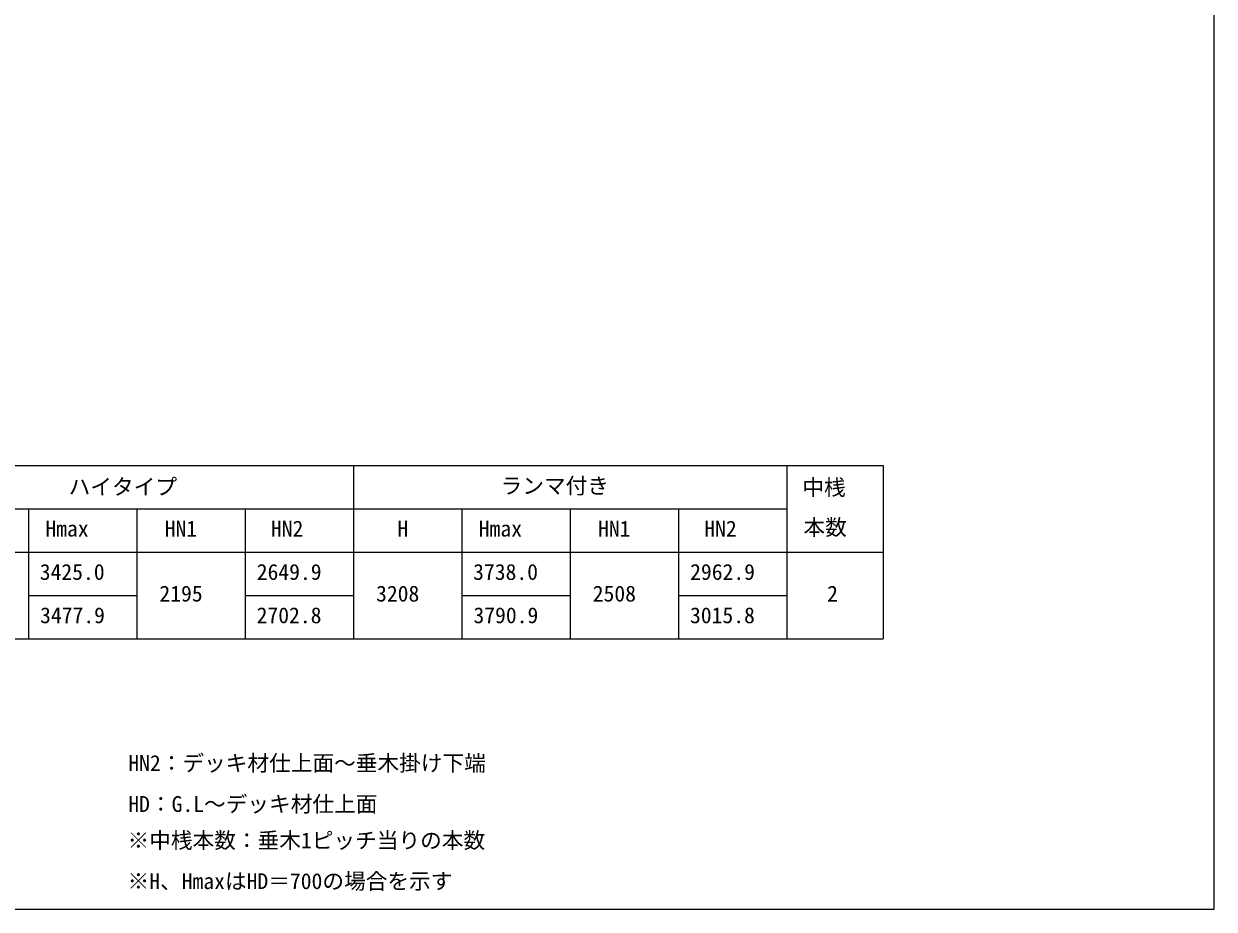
# Model space of a CAD drawing. Units: millimetres, scale not verified. Extents: x -10500 to 10500, y -15600 to 15524.
# Drawn here: x 612 to 10500, y -15600 to -8246 of the extents above; entities that cross this region are included whole.
import ezdxf
from ezdxf.enums import TextEntityAlignment as Align

# ---------------------------------------------------------------- set-up
doc = ezdxf.new("R2010")
doc.units = ezdxf.units.MM
doc.header["$LTSCALE"] = 80
doc.layers.add('0-1_TABLE1', color=7, linetype='Continuous', lineweight=18)
doc.layers.add('0-2_USER1', color=3, linetype='Continuous')
doc.layers.add('0-6_YKK_ZWAK', color=7, linetype='Continuous')
doc.styles.add('ＭＳ ゴシック', font='')
doc.styles.get('ＭＳ ゴシック').set_extended_font_data('MS Gothic')

msp = doc.modelspace()

# ---------------------------------------------------------------- linework, layer by layer
at = {"layer": '0-1_TABLE1'}
for p, q in [((-8550, -11914.5), (7750, -11914.5)), ((3350, -11914.5), (3350, -13354.5)), ((6950, -11914.5), (6950, -13354.5)), ((7750, -11914.5), (7750, -13354.5)), ((-3850, -12274.5), (6950, -12274.5)), ((650, -12274.5), (650, -13354.5)), ((1550, -12274.5), (1550, -13354.5)), ((2450, -12274.5), (2450, -13354.5)), ((4250, -12274.5), (4250, -13354.5)), ((5150, -12274.5), (5150, -13354.5)), ((6050, -12274.5), (6050, -13354.5)), ((-8550, -12634.5), (7750, -12634.5)), ((650, -12994.5), (1550, -12994.5)), ((2450, -12994.5), (3350, -12994.5)), ((4250, -12994.5), (5150, -12994.5)), ((6050, -12994.5), (6950, -12994.5)), ((-8550, -13354.5), (7750, -13354.5))]:
    msp.add_line(p, q, dxfattribs=at)
at = {"layer": '0-6_YKK_ZWAK'}
msp.add_lwpolyline([(-10500, -15600.5), (10500, -15600.5), (10500, 14999.5)], dxfattribs=at)

# ---------------------------------------------------------------- texts
at = {"layer": '0-1_TABLE1', "style": 'ＭＳ ゴシック'}
for s, p in [('ハイタイプ', (983.92, -12196.77)), ('ランマ付き', (4572.16, -12188.59)), ('中桟', (7078.47, -12202.23)), ('本数', (7088.18, -12533.93)), ('Hmax', (791.14, -12544.5)), ('HN1', (1782.16, -12544.5)), ('HN2', (2664.26, -12544.5)), ('H', (3716.14, -12544.5)), ('Hmax', (4391.14, -12544.5)), ('HN1', (5382.16, -12544.5)), ('HN2', (6264.26, -12544.5)), ('3425.0', (744.09, -12904.5)), ('2649.9', (2546.65, -12904.5)), ('3738.0', (4344.09, -12904.5)), ('2962.9', (6146.65, -12904.5)), ('2195', (1738.18, -13084.5)), ('3208', (3537.67, -13084.5)), ('2508', (5337.67, -13084.5)), ('2', (7284.55, -13084.5)), ('3477.9', (746.65, -13264.5)), ('2702.8', (2545.62, -13264.5)), ('3790.9', (4346.65, -13264.5)), ('3015.8', (6145.62, -13264.5))]:
    msp.add_text(s, height=132, dxfattribs=at).set_placement(p, align=Align.BOTTOM_LEFT)
at = {"layer": '0-2_USER1', "style": 'ＭＳ ゴシック'}
for s, p in [('HN2：デッキ材仕上面～垂木掛け下端', (1479.59, -14492.39)), ('HD：G.L～デッキ材仕上面', (1479.59, -14832.27)), ('※中桟本数：垂木1ピッチ当りの本数', (1473.45, -15134.34)), ('※H、HmaxはHD＝700の場合を示す', (1473.45, -15473.18))]:
    msp.add_text(s, height=132, dxfattribs=at).set_placement(p, align=Align.BOTTOM_LEFT)

doc.saveas('drawing.dxf')
